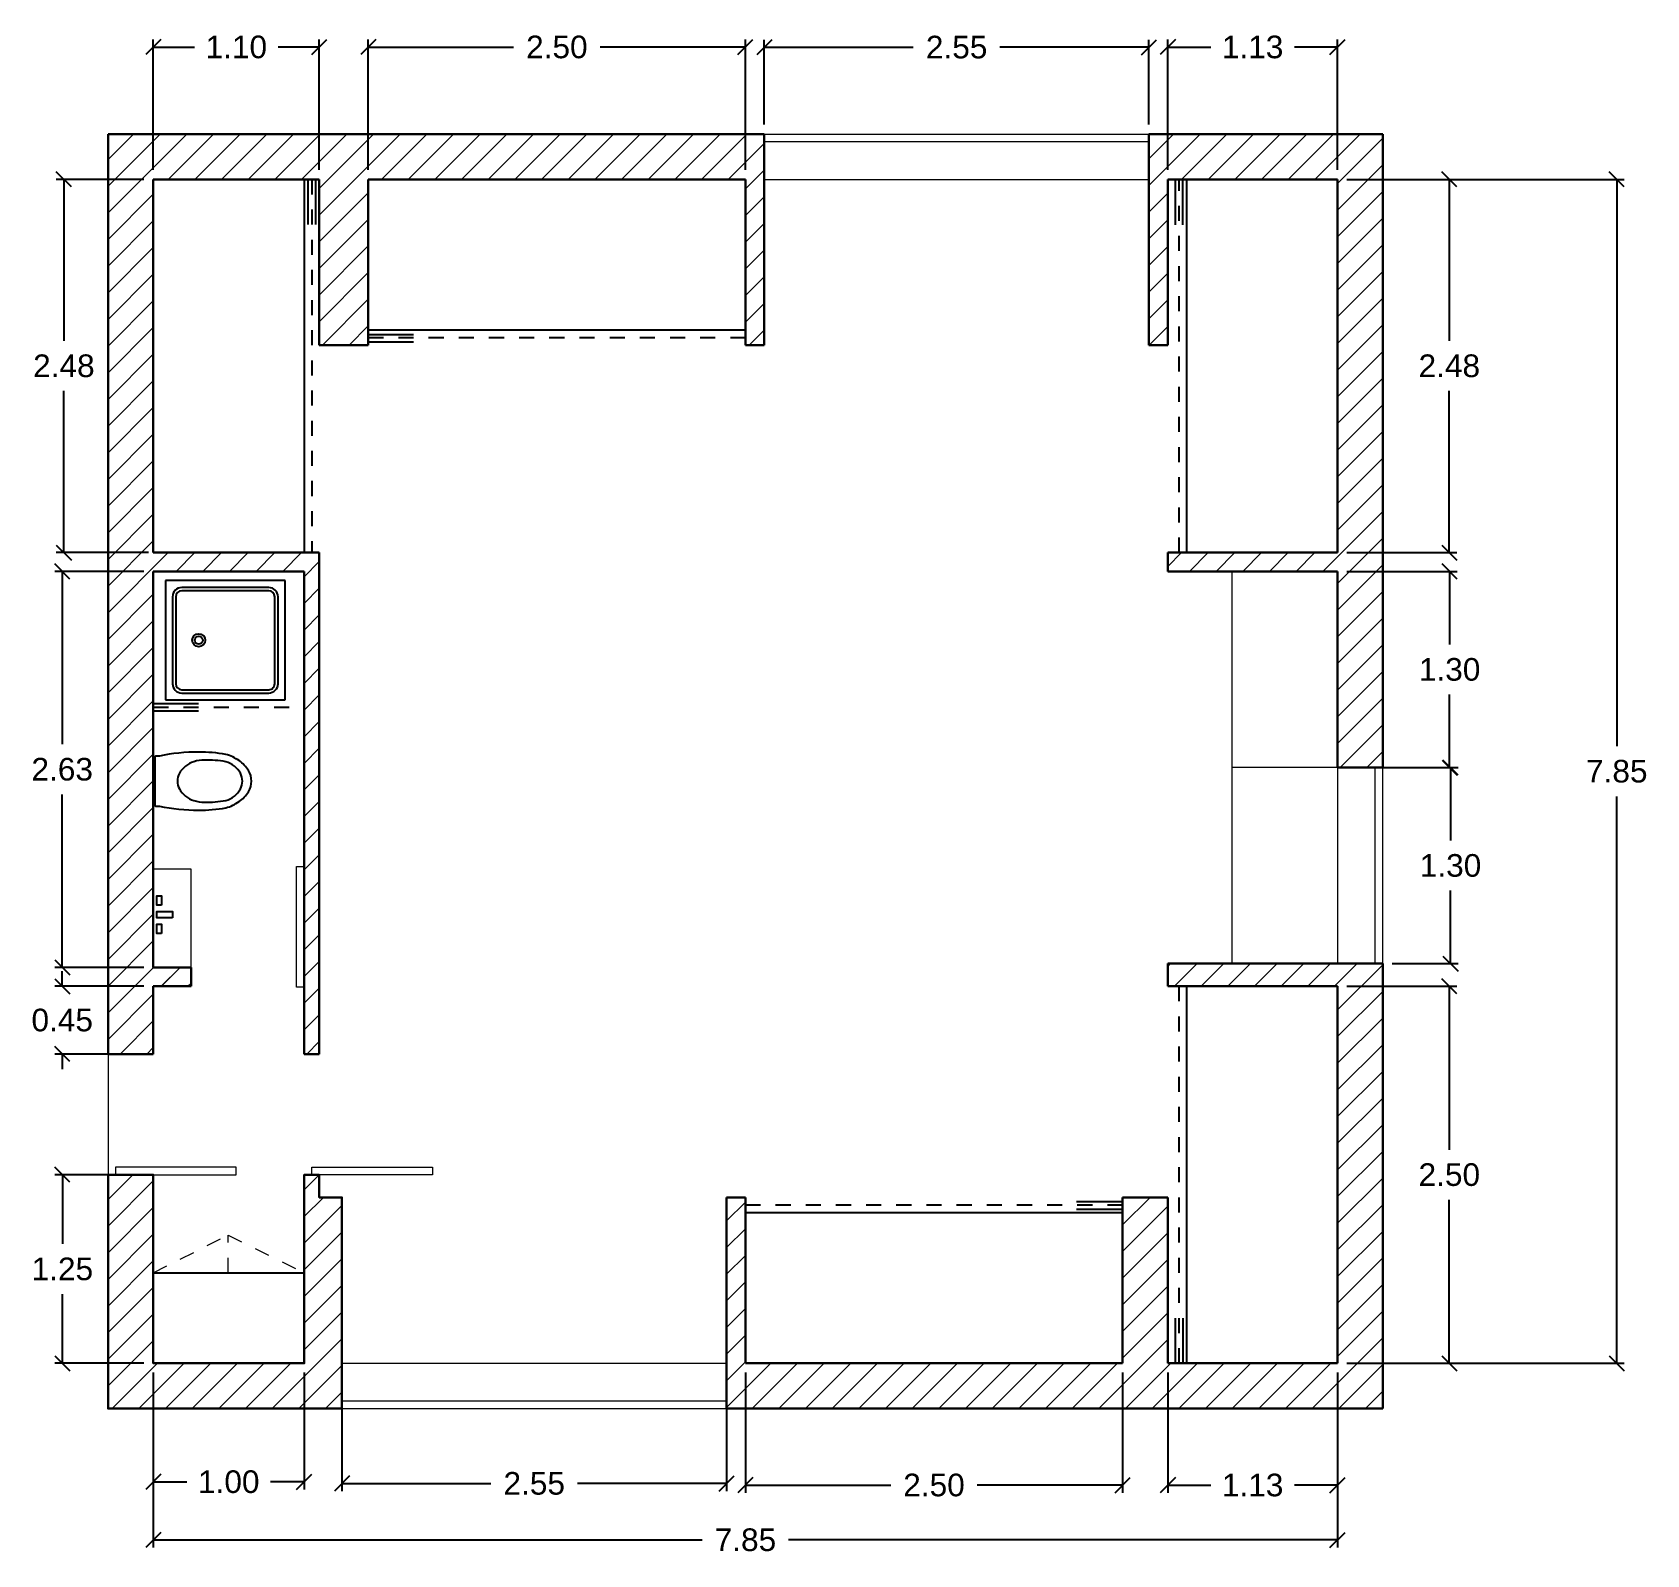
# Model space of a CAD drawing. Header units: inches. Extents: x 12 to 22.7, y 16.5 to 26.6.
import ezdxf

# ---------------------------------------------------------------- set-up
doc = ezdxf.new("R2010")
doc.units = ezdxf.units.IN
doc.header["$MEASUREMENT"] = 0
doc.linetypes.add('ACAD_ISO02W100', pattern=[15, 12, -3])
doc.linetypes.add('DASHED2', pattern=[0.375, 0.25, -0.125])
for name, color, linetype in [('Arredi', 7, 'Continuous'), ('OR-SN', 7, 'Continuous'), ('Particularity', 7, 'Continuous'), ('Structure', 7, 'Continuous'), ('Windows', 7, 'Continuous')]:
    doc.layers.add(name, color=color, linetype=linetype)
doc.layers.add('Quote interne', color=7, linetype='Continuous', plot=False)
doc.styles.get("Standard").update_dxf_attribs({"font": 'Arial.ttf'})
doc.linetypes.add('ZIGZAG', pattern='A,0.0001,-0.2,[131,ltypeshp.shx,S=0.2,R=0,X=-0.2,Y=0],-0.4,[131,ltypeshp.shx,S=0.2,R=180,X=0.2,Y=0],-0.2', length=0.8001)
doc.dimstyles.get("Standard").update_dxf_attribs({"dimtxt": 0.15, "dimasz": 0.1, "dimexe": 0.05, "dimexo": 0.0625, "dimgap": 0.09, "dimtad": 0, "dimtih": 1, "dimtoh": 1, "dimzin": 0, "dimdsep": 46, "dimtxsty": 'Standard', "dimblk": 'OBLIQUE', "dimblk1": 'OBLIQUE', "dimblk2": 'OBLIQUE', "dimcen": 0.09, "dimadec": 0, "dimazin": 0, "dimtfac": 1, "dimtofl": 0, "dimtmove": 0, "dimatfit": 3, "dimldrblk": 'OBLIQUE', "dimfxl": 1, "dimtolj": 1, "dimtzin": 0, "dimarcsym": 0})

# ---------------------------------------------------------------- blocks, each defined once
blk = doc.blocks.new('_Oblique')
at = {"color": 0, "linetype": 'ByBlock', "lineweight": -2}
blk.add_line((-0.5, -0.5), (0.5, 0.5), dxfattribs=at)
blk = doc.blocks.new('*D21')
at = {"layer": 'Defpoints', "color": 0, "lineweight": 20, "ltscale": 3, "transparency": 16777216}
for p in [(12.792, 17.769), (20.642, 17.769), (20.642, 16.598)]:
    blk.add_point(p, dxfattribs=at)
at = {"layer": 'Quote interne', "color": 0, "lineweight": -2, "ltscale": 3, "transparency": 16777216}
for p, q in [((12.792, 17.707), (12.792, 16.548)), ((20.642, 17.707), (20.642, 16.548)), ((12.792, 16.598), (16.431, 16.598)), ((20.642, 16.598), (17.002, 16.598))]:
    blk.add_line(p, q, dxfattribs=at)
at = {"layer": 'Quote interne', "color": 0, "lineweight": -2, "ltscale": 3, "transparency": 16777216, "xscale": 0.1, "yscale": 0.1, "zscale": 0.1, "rotation": 180}
blk.add_blockref('_Oblique', (12.792, 16.598), dxfattribs=at)
at = {"layer": 'Quote interne', "color": 0, "lineweight": -2, "ltscale": 3, "transparency": 16777216, "xscale": 0.1, "yscale": 0.1, "zscale": 0.1}
blk.add_blockref('_Oblique', (20.642, 16.598), dxfattribs=at)
at = {"layer": 'Quote interne', "color": 0, "lineweight": 20, "ltscale": 3, "transparency": 16777216, "insert": (16.717, 16.598), "char_height": 0.15, "attachment_point": 5}
blk.add_mtext('\\A1;7.85', dxfattribs=at)
blk = doc.blocks.new('*D22')
at = {"layer": 'Defpoints', "color": 0, "lineweight": 20, "ltscale": 3, "transparency": 16777216}
for p in [(12.792, 17.769), (13.792, 17.769), (13.792, 16.983)]:
    blk.add_point(p, dxfattribs=at)
at = {"layer": 'Quote interne', "color": 0, "lineweight": -2, "ltscale": 3, "transparency": 16777216}
for p, q in [((12.792, 17.707), (12.792, 16.933)), ((13.792, 17.707), (13.792, 16.933)), ((12.792, 16.983), (13.014, 16.983)), ((13.792, 16.983), (13.569, 16.983))]:
    blk.add_line(p, q, dxfattribs=at)
at = {"layer": 'Quote interne', "color": 0, "lineweight": -2, "ltscale": 3, "transparency": 16777216, "xscale": 0.1, "yscale": 0.1, "zscale": 0.1, "rotation": 180}
blk.add_blockref('_Oblique', (12.792, 16.983), dxfattribs=at)
at = {"layer": 'Quote interne', "color": 0, "lineweight": -2, "ltscale": 3, "transparency": 16777216, "xscale": 0.1, "yscale": 0.1, "zscale": 0.1}
blk.add_blockref('_Oblique', (13.792, 16.983), dxfattribs=at)
at = {"layer": 'Quote interne', "color": 0, "lineweight": 20, "ltscale": 3, "transparency": 16777216, "insert": (13.292, 16.983), "char_height": 0.15, "attachment_point": 5}
blk.add_mtext('\\A1;1.00', dxfattribs=at)
blk = doc.blocks.new('*D23')
at = {"layer": 'Defpoints', "color": 0, "lineweight": 20, "ltscale": 3, "transparency": 16777216}
for p in [(14.042, 17.769), (16.592, 17.769), (16.592, 16.972)]:
    blk.add_point(p, dxfattribs=at)
at = {"layer": 'Quote interne', "color": 0, "lineweight": -2, "ltscale": 3, "transparency": 16777216}
for p, q in [((14.042, 17.707), (14.042, 16.922)), ((16.592, 17.707), (16.592, 16.922)), ((14.042, 16.972), (15.029, 16.972)), ((16.592, 16.972), (15.604, 16.972))]:
    blk.add_line(p, q, dxfattribs=at)
at = {"layer": 'Quote interne', "color": 0, "lineweight": -2, "ltscale": 3, "transparency": 16777216, "xscale": 0.1, "yscale": 0.1, "zscale": 0.1, "rotation": 180}
blk.add_blockref('_Oblique', (14.042, 16.972), dxfattribs=at)
at = {"layer": 'Quote interne', "color": 0, "lineweight": -2, "ltscale": 3, "transparency": 16777216, "xscale": 0.1, "yscale": 0.1, "zscale": 0.1}
blk.add_blockref('_Oblique', (16.592, 16.972), dxfattribs=at)
at = {"layer": 'Quote interne', "color": 0, "lineweight": 20, "ltscale": 3, "transparency": 16777216, "insert": (15.317, 16.972), "char_height": 0.15, "attachment_point": 5}
blk.add_mtext('\\A1;2.55', dxfattribs=at)
blk = doc.blocks.new('*D26')
at = {"layer": 'Defpoints', "color": 0, "lineweight": 20, "ltscale": 3, "transparency": 16777216}
for p in [(16.717, 17.769), (19.217, 17.769), (19.217, 16.961)]:
    blk.add_point(p, dxfattribs=at)
at = {"layer": 'Quote interne', "color": 0, "lineweight": -2, "ltscale": 3, "transparency": 16777216}
for p, q in [((16.717, 17.707), (16.717, 16.911)), ((19.217, 17.707), (19.217, 16.911)), ((16.717, 16.961), (17.68, 16.961)), ((19.217, 16.961), (18.253, 16.961))]:
    blk.add_line(p, q, dxfattribs=at)
at = {"layer": 'Quote interne', "color": 0, "lineweight": -2, "ltscale": 3, "transparency": 16777216, "xscale": 0.1, "yscale": 0.1, "zscale": 0.1, "rotation": 180}
blk.add_blockref('_Oblique', (16.717, 16.961), dxfattribs=at)
at = {"layer": 'Quote interne', "color": 0, "lineweight": -2, "ltscale": 3, "transparency": 16777216, "xscale": 0.1, "yscale": 0.1, "zscale": 0.1}
blk.add_blockref('_Oblique', (19.217, 16.961), dxfattribs=at)
at = {"layer": 'Quote interne', "color": 0, "lineweight": 20, "ltscale": 3, "transparency": 16777216, "insert": (17.967, 16.961), "char_height": 0.15, "attachment_point": 5}
blk.add_mtext('\\A1;2.50', dxfattribs=at)
blk = doc.blocks.new('*D29')
at = {"layer": 'Defpoints', "color": 0, "lineweight": 20, "ltscale": 3, "transparency": 16777216}
for p in [(19.517, 17.769), (20.642, 17.769), (20.642, 16.961)]:
    blk.add_point(p, dxfattribs=at)
at = {"layer": 'Quote interne', "color": 0, "lineweight": -2, "ltscale": 3, "transparency": 16777216}
for p, q in [((19.517, 17.707), (19.517, 16.911)), ((20.642, 17.707), (20.642, 16.911)), ((19.517, 16.961), (19.801, 16.961)), ((20.642, 16.961), (20.357, 16.961))]:
    blk.add_line(p, q, dxfattribs=at)
at = {"layer": 'Quote interne', "color": 0, "lineweight": -2, "ltscale": 3, "transparency": 16777216, "xscale": 0.1, "yscale": 0.1, "zscale": 0.1, "rotation": 180}
blk.add_blockref('_Oblique', (19.517, 16.961), dxfattribs=at)
at = {"layer": 'Quote interne', "color": 0, "lineweight": -2, "ltscale": 3, "transparency": 16777216, "xscale": 0.1, "yscale": 0.1, "zscale": 0.1}
blk.add_blockref('_Oblique', (20.642, 16.961), dxfattribs=at)
at = {"layer": 'Quote interne', "color": 0, "lineweight": 20, "ltscale": 3, "transparency": 16777216, "insert": (20.079, 16.961), "char_height": 0.15, "attachment_point": 5}
blk.add_mtext('\\A1;1.13', dxfattribs=at)
blk = doc.blocks.new('*D30')
at = {"layer": 'Defpoints', "color": 0, "lineweight": 20, "ltscale": 3, "transparency": 16777216}
for p in [(20.642, 25.619), (22.493, 25.619), (20.642, 17.769)]:
    blk.add_point(p, dxfattribs=at)
at = {"layer": 'Quote interne', "color": 0, "lineweight": -2, "ltscale": 3, "transparency": 16777216}
for p, q in [((20.704, 25.619), (22.543, 25.619)), ((22.493, 25.619), (22.493, 21.86)), ((22.493, 17.769), (22.493, 21.528)), ((20.704, 17.769), (22.543, 17.769))]:
    blk.add_line(p, q, dxfattribs=at)
at = {"layer": 'Quote interne', "color": 0, "lineweight": -2, "ltscale": 3, "transparency": 16777216, "xscale": 0.1, "yscale": 0.1, "zscale": 0.1}
for p, rotation in [((22.493, 25.619), 90), ((22.493, 17.769), 270)]:
    blk.add_blockref('_Oblique', p, dxfattribs=dict(at, rotation=rotation))
at = {"layer": 'Quote interne', "color": 0, "lineweight": 20, "ltscale": 3, "transparency": 16777216, "insert": (22.493, 21.694), "char_height": 0.15, "attachment_point": 5}
blk.add_mtext('\\A1;7.85', dxfattribs=at)
blk = doc.blocks.new('*D31')
at = {"layer": 'Defpoints', "color": 0, "lineweight": 20, "ltscale": 3, "transparency": 16777216}
for p in [(20.642, 20.269), (21.383, 20.269), (20.642, 17.769)]:
    blk.add_point(p, dxfattribs=at)
at = {"layer": 'Quote interne', "color": 0, "lineweight": -2, "ltscale": 3, "transparency": 16777216}
for p, q in [((20.704, 20.269), (21.433, 20.269)), ((21.383, 20.269), (21.383, 19.185)), ((21.383, 17.769), (21.383, 18.853)), ((20.704, 17.769), (21.433, 17.769))]:
    blk.add_line(p, q, dxfattribs=at)
at = {"layer": 'Quote interne', "color": 0, "lineweight": -2, "ltscale": 3, "transparency": 16777216, "xscale": 0.1, "yscale": 0.1, "zscale": 0.1}
for p, rotation in [((21.383, 20.269), 90), ((21.383, 17.769), 270)]:
    blk.add_blockref('_Oblique', p, dxfattribs=dict(at, rotation=rotation))
at = {"layer": 'Quote interne', "color": 0, "lineweight": 20, "ltscale": 3, "transparency": 16777216, "insert": (21.383, 19.019), "char_height": 0.15, "attachment_point": 5}
blk.add_mtext('\\A1;2.50', dxfattribs=at)
blk = doc.blocks.new('*D32')
at = {"layer": 'Defpoints', "color": 0, "lineweight": 20, "ltscale": 3, "transparency": 16777216}
for p in [(20.942, 21.719), (21.391, 21.719), (20.942, 20.419)]:
    blk.add_point(p, dxfattribs=at)
at = {"layer": 'Quote interne', "color": 0, "lineweight": -2, "ltscale": 3, "transparency": 16777216}
for p, q in [((21.004, 21.719), (21.441, 21.719)), ((21.391, 21.719), (21.391, 21.235)), ((21.391, 20.419), (21.391, 20.903)), ((21.004, 20.419), (21.441, 20.419))]:
    blk.add_line(p, q, dxfattribs=at)
at = {"layer": 'Quote interne', "color": 0, "lineweight": -2, "ltscale": 3, "transparency": 16777216, "xscale": 0.1, "yscale": 0.1, "zscale": 0.1}
for p, rotation in [((21.391, 21.719), 90), ((21.391, 20.419), 270)]:
    blk.add_blockref('_Oblique', p, dxfattribs=dict(at, rotation=rotation))
at = {"layer": 'Quote interne', "color": 0, "lineweight": 20, "ltscale": 3, "transparency": 16777216, "insert": (21.391, 21.069), "char_height": 0.15, "attachment_point": 5}
blk.add_mtext('\\A1;1.30', dxfattribs=at)
blk = doc.blocks.new('*D33')
at = {"layer": 'Defpoints', "color": 0, "lineweight": 20, "ltscale": 3, "transparency": 16777216}
for p in [(20.642, 23.019), (21.385, 23.019), (20.642, 21.719)]:
    blk.add_point(p, dxfattribs=at)
at = {"layer": 'Quote interne', "color": 0, "lineweight": -2, "ltscale": 3, "transparency": 16777216}
for p, q in [((20.704, 23.019), (21.435, 23.019)), ((21.385, 23.019), (21.385, 22.535)), ((21.385, 21.719), (21.385, 22.203)), ((20.704, 21.719), (21.435, 21.719))]:
    blk.add_line(p, q, dxfattribs=at)
at = {"layer": 'Quote interne', "color": 0, "lineweight": -2, "ltscale": 3, "transparency": 16777216, "xscale": 0.1, "yscale": 0.1, "zscale": 0.1}
for p, rotation in [((21.385, 23.019), 90), ((21.385, 21.719), 270)]:
    blk.add_blockref('_Oblique', p, dxfattribs=dict(at, rotation=rotation))
at = {"layer": 'Quote interne', "color": 0, "lineweight": 20, "ltscale": 3, "transparency": 16777216, "insert": (21.385, 22.369), "char_height": 0.15, "attachment_point": 5}
blk.add_mtext('\\A1;1.30', dxfattribs=at)
blk = doc.blocks.new('*D34')
at = {"layer": 'Defpoints', "color": 0, "lineweight": 20, "ltscale": 3, "transparency": 16777216}
for p in [(20.642, 25.619), (21.383, 25.619), (20.642, 23.144)]:
    blk.add_point(p, dxfattribs=at)
at = {"layer": 'Quote interne', "color": 0, "lineweight": -2, "ltscale": 3, "transparency": 16777216}
for p, q in [((20.704, 25.619), (21.433, 25.619)), ((21.383, 25.619), (21.383, 24.548)), ((21.383, 23.144), (21.383, 24.216)), ((20.704, 23.144), (21.433, 23.144))]:
    blk.add_line(p, q, dxfattribs=at)
at = {"layer": 'Quote interne', "color": 0, "lineweight": -2, "ltscale": 3, "transparency": 16777216, "xscale": 0.1, "yscale": 0.1, "zscale": 0.1}
for p, rotation in [((21.383, 25.619), 90), ((21.383, 23.144), 270)]:
    blk.add_blockref('_Oblique', p, dxfattribs=dict(at, rotation=rotation))
at = {"layer": 'Quote interne', "color": 0, "lineweight": 20, "ltscale": 3, "transparency": 16777216, "insert": (21.383, 24.382), "char_height": 0.15, "attachment_point": 5}
blk.add_mtext('\\A1;2.48', dxfattribs=at)
blk = doc.blocks.new('*D37')
at = {"layer": 'Defpoints', "color": 0, "lineweight": 20, "ltscale": 3, "transparency": 16777216}
for p in [(14.217, 26.496), (14.217, 25.619), (16.717, 25.619)]:
    blk.add_point(p, dxfattribs=at)
at = {"layer": 'Quote interne', "color": 0, "lineweight": -2, "ltscale": 3, "transparency": 16777216}
for p, q in [((14.217, 25.682), (14.217, 26.546)), ((16.717, 25.682), (16.717, 26.546)), ((14.217, 26.496), (15.18, 26.496)), ((16.717, 26.496), (15.753, 26.496))]:
    blk.add_line(p, q, dxfattribs=at)
at = {"layer": 'Quote interne', "color": 0, "lineweight": -2, "ltscale": 3, "transparency": 16777216, "xscale": 0.1, "yscale": 0.1, "zscale": 0.1, "rotation": 180}
blk.add_blockref('_Oblique', (14.217, 26.496), dxfattribs=at)
at = {"layer": 'Quote interne', "color": 0, "lineweight": -2, "ltscale": 3, "transparency": 16777216, "xscale": 0.1, "yscale": 0.1, "zscale": 0.1}
blk.add_blockref('_Oblique', (16.717, 26.496), dxfattribs=at)
at = {"layer": 'Quote interne', "color": 0, "lineweight": 20, "ltscale": 3, "transparency": 16777216, "insert": (15.467, 26.496), "char_height": 0.15, "attachment_point": 5}
blk.add_mtext('\\A1;2.50', dxfattribs=at)
blk = doc.blocks.new('*D38')
at = {"layer": 'Defpoints', "color": 0, "lineweight": 20, "ltscale": 3, "transparency": 16777216}
for p in [(12.792, 26.496), (12.792, 25.619), (13.892, 25.619)]:
    blk.add_point(p, dxfattribs=at)
at = {"layer": 'Quote interne', "color": 0, "lineweight": -2, "ltscale": 3, "transparency": 16777216}
for p, q in [((12.792, 25.682), (12.792, 26.546)), ((13.892, 25.682), (13.892, 26.546)), ((12.792, 26.496), (13.064, 26.496)), ((13.892, 26.496), (13.619, 26.496))]:
    blk.add_line(p, q, dxfattribs=at)
at = {"layer": 'Quote interne', "color": 0, "lineweight": -2, "ltscale": 3, "transparency": 16777216, "xscale": 0.1, "yscale": 0.1, "zscale": 0.1, "rotation": 180}
blk.add_blockref('_Oblique', (12.792, 26.496), dxfattribs=at)
at = {"layer": 'Quote interne', "color": 0, "lineweight": -2, "ltscale": 3, "transparency": 16777216, "xscale": 0.1, "yscale": 0.1, "zscale": 0.1}
blk.add_blockref('_Oblique', (13.892, 26.496), dxfattribs=at)
at = {"layer": 'Quote interne', "color": 0, "lineweight": 20, "ltscale": 3, "transparency": 16777216, "insert": (13.342, 26.496), "char_height": 0.15, "attachment_point": 5}
blk.add_mtext('\\A1;1.10', dxfattribs=at)
blk = doc.blocks.new('*D41')
at = {"layer": 'Defpoints', "color": 0, "lineweight": 20, "ltscale": 3, "transparency": 16777216}
for p in [(20.642, 26.496), (19.517, 25.619), (20.642, 25.619)]:
    blk.add_point(p, dxfattribs=at)
at = {"layer": 'Quote interne', "color": 0, "lineweight": -2, "ltscale": 3, "transparency": 16777216}
for p, q in [((19.517, 25.682), (19.517, 26.546)), ((20.642, 25.682), (20.642, 26.546)), ((19.517, 26.496), (19.801, 26.496)), ((20.642, 26.496), (20.357, 26.496))]:
    blk.add_line(p, q, dxfattribs=at)
at = {"layer": 'Quote interne', "color": 0, "lineweight": -2, "ltscale": 3, "transparency": 16777216, "xscale": 0.1, "yscale": 0.1, "zscale": 0.1, "rotation": 180}
blk.add_blockref('_Oblique', (19.517, 26.496), dxfattribs=at)
at = {"layer": 'Quote interne', "color": 0, "lineweight": -2, "ltscale": 3, "transparency": 16777216, "xscale": 0.1, "yscale": 0.1, "zscale": 0.1}
blk.add_blockref('_Oblique', (20.642, 26.496), dxfattribs=at)
at = {"layer": 'Quote interne', "color": 0, "lineweight": 20, "ltscale": 3, "transparency": 16777216, "insert": (20.079, 26.496), "char_height": 0.15, "attachment_point": 5}
blk.add_mtext('\\A1;1.13', dxfattribs=at)
blk = doc.blocks.new('*D42')
at = {"layer": 'Defpoints', "color": 0, "lineweight": 20, "ltscale": 3, "transparency": 16777216}
for p in [(16.842, 26.495), (16.842, 25.919), (19.392, 25.919)]:
    blk.add_point(p, dxfattribs=at)
at = {"layer": 'Quote interne', "color": 0, "lineweight": -2, "ltscale": 3, "transparency": 16777216}
for p, q in [((16.842, 25.982), (16.842, 26.545)), ((19.392, 25.982), (19.392, 26.545)), ((16.842, 26.495), (17.829, 26.495)), ((19.392, 26.495), (18.404, 26.495))]:
    blk.add_line(p, q, dxfattribs=at)
at = {"layer": 'Quote interne', "color": 0, "lineweight": -2, "ltscale": 3, "transparency": 16777216, "xscale": 0.1, "yscale": 0.1, "zscale": 0.1, "rotation": 180}
blk.add_blockref('_Oblique', (16.842, 26.495), dxfattribs=at)
at = {"layer": 'Quote interne', "color": 0, "lineweight": -2, "ltscale": 3, "transparency": 16777216, "xscale": 0.1, "yscale": 0.1, "zscale": 0.1}
blk.add_blockref('_Oblique', (19.392, 26.495), dxfattribs=at)
at = {"layer": 'Quote interne', "color": 0, "lineweight": 20, "ltscale": 3, "transparency": 16777216, "insert": (18.117, 26.495), "char_height": 0.15, "attachment_point": 5}
blk.add_mtext('\\A1;2.55', dxfattribs=at)
blk = doc.blocks.new('*D45')
at = {"layer": 'Defpoints', "color": 0, "lineweight": 20, "ltscale": 3, "transparency": 16777216}
for p in [(12.188, 20.269), (12.792, 20.269), (12.792, 19.819)]:
    blk.add_point(p, dxfattribs=at)
at = {"layer": 'Quote interne', "color": 0, "lineweight": -2, "ltscale": 3, "transparency": 16777216}
for p, q in [((12.188, 20.269), (12.188, 20.369)), ((12.729, 20.269), (12.138, 20.269)), ((12.729, 19.819), (12.138, 19.819)), ((12.188, 19.819), (12.188, 19.719))]:
    blk.add_line(p, q, dxfattribs=at)
at = {"layer": 'Quote interne', "color": 0, "lineweight": -2, "ltscale": 3, "transparency": 16777216, "xscale": 0.1, "yscale": 0.1, "zscale": 0.1}
for p, rotation in [((12.188, 20.269), 270), ((12.188, 19.819), 90)]:
    blk.add_blockref('_Oblique', p, dxfattribs=dict(at, rotation=rotation))
at = {"layer": 'Quote interne', "color": 0, "lineweight": 20, "ltscale": 3, "transparency": 16777216, "insert": (12.188, 20.044), "char_height": 0.15, "attachment_point": 5}
blk.add_mtext('\\A1;0.45', dxfattribs=at)
blk = doc.blocks.new('*D46')
at = {"layer": 'Defpoints', "color": 0, "lineweight": 20, "ltscale": 3, "transparency": 16777216}
for p in [(12.188, 23.019), (12.792, 23.019), (12.792, 20.394)]:
    blk.add_point(p, dxfattribs=at)
at = {"layer": 'Quote interne', "color": 0, "lineweight": -2, "ltscale": 3, "transparency": 16777216}
for p, q in [((12.729, 23.019), (12.138, 23.019)), ((12.188, 23.019), (12.188, 21.873)), ((12.188, 20.394), (12.188, 21.541)), ((12.729, 20.394), (12.138, 20.394))]:
    blk.add_line(p, q, dxfattribs=at)
at = {"layer": 'Quote interne', "color": 0, "lineweight": -2, "ltscale": 3, "transparency": 16777216, "xscale": 0.1, "yscale": 0.1, "zscale": 0.1}
for p, rotation in [((12.188, 23.019), 90), ((12.188, 20.394), 270)]:
    blk.add_blockref('_Oblique', p, dxfattribs=dict(at, rotation=rotation))
at = {"layer": 'Quote interne', "color": 0, "lineweight": 20, "ltscale": 3, "transparency": 16777216, "insert": (12.188, 21.707), "char_height": 0.15, "attachment_point": 5}
blk.add_mtext('\\A1;2.63', dxfattribs=at)
blk = doc.blocks.new('*D47')
at = {"layer": 'Defpoints', "color": 0, "lineweight": 20, "ltscale": 3, "transparency": 16777216}
for p in [(12.199, 25.619), (12.792, 25.619), (12.822, 23.144)]:
    blk.add_point(p, dxfattribs=at)
at = {"layer": 'Quote interne', "color": 0, "lineweight": -2, "ltscale": 3, "transparency": 16777216}
for p, q in [((12.729, 25.619), (12.149, 25.619)), ((12.199, 25.619), (12.199, 24.548)), ((12.199, 23.144), (12.199, 24.216)), ((12.76, 23.144), (12.149, 23.144))]:
    blk.add_line(p, q, dxfattribs=at)
at = {"layer": 'Quote interne', "color": 0, "lineweight": -2, "ltscale": 3, "transparency": 16777216, "xscale": 0.1, "yscale": 0.1, "zscale": 0.1}
for p, rotation in [((12.199, 25.619), 90), ((12.199, 23.144), 270)]:
    blk.add_blockref('_Oblique', p, dxfattribs=dict(at, rotation=rotation))
at = {"layer": 'Quote interne', "color": 0, "lineweight": 20, "ltscale": 3, "transparency": 16777216, "insert": (12.199, 24.382), "char_height": 0.15, "attachment_point": 5}
blk.add_mtext('\\A1;2.48', dxfattribs=at)
blk = doc.blocks.new('*D48')
at = {"layer": 'Defpoints', "color": 0, "lineweight": 20, "ltscale": 3, "transparency": 16777216}
for p in [(12.189, 19.019), (12.792, 19.019), (12.792, 17.769)]:
    blk.add_point(p, dxfattribs=at)
at = {"layer": 'Quote interne', "color": 0, "lineweight": -2, "ltscale": 3, "transparency": 16777216}
for p, q in [((12.729, 19.019), (12.139, 19.019)), ((12.189, 19.019), (12.189, 18.56)), ((12.189, 17.769), (12.189, 18.228)), ((12.729, 17.769), (12.139, 17.769))]:
    blk.add_line(p, q, dxfattribs=at)
at = {"layer": 'Quote interne', "color": 0, "lineweight": -2, "ltscale": 3, "transparency": 16777216, "xscale": 0.1, "yscale": 0.1, "zscale": 0.1}
for p, rotation in [((12.189, 19.019), 90), ((12.189, 17.769), 270)]:
    blk.add_blockref('_Oblique', p, dxfattribs=dict(at, rotation=rotation))
at = {"layer": 'Quote interne', "color": 0, "lineweight": 20, "ltscale": 3, "transparency": 16777216, "insert": (12.189, 18.394), "char_height": 0.15, "attachment_point": 5}
blk.add_mtext('\\A1;1.25', dxfattribs=at)
blk = doc.blocks.new('SN71')
at = {"layer": 'OR-SN'}
blk.add_lwpolyline([(-0.166, -0.023, -0.088162), (-0.166, -0.03, 0.051196), (-0.193, -0.29, 0.042882), (-0.177, -0.471, 0.081394), (-0.136, -0.558, 0.10697), (-0.07, -0.621, 0.136399), (0, -0.64, 0.136399), (0.07, -0.621, 0.10697), (0.136, -0.558, 0.081394), (0.177, -0.471, 0.042882), (0.193, -0.29, 0.051182), (0.166, -0.03), (0.166, -0.01, 0.414214), (0.156, 0), (-0.156, 0, 0.414214), (-0.166, -0.01), (-0.166, -0.03)], format="xyb", dxfattribs=at)
blk.add_lwpolyline([(-0.14, -0.33, 0.039602), (-0.129, -0.471, 0.087567), (-0.099, -0.527, 0.105488), (-0.052, -0.567, 0.122953), (0, -0.58, 0.122953), (0.052, -0.567, 0.105488), (0.099, -0.527, 0.087567), (0.129, -0.471, 0.039602), (0.14, -0.33, 0.078075), (0.129, -0.259, 0.087567), (0.099, -0.203, 0.105488), (0.052, -0.163, 0.122953), (0, -0.15, 0.122953), (-0.052, -0.163, 0.105488), (-0.099, -0.203, 0.087567), (-0.129, -0.259, 0.078075)], format="xyb", close=True, dxfattribs=at)

msp = doc.modelspace()

# ---------------------------------------------------------------- hatches: boundary and pattern name
at = {"layer": 'Particularity', "lineweight": 20, "ltscale": 3}
h = msp.add_hatch(dxfattribs=at)
h.set_pattern_fill('ANSI31')
h.paths.add_polyline_path([(16.842, 25.919), (12.492, 25.919), (12.492, 19.819), (12.792, 19.819), (12.792, 20.269), (13.042, 20.269), (13.042, 20.394), (12.792, 20.394), (12.792, 23.019), (13.792, 23.019), (13.792, 19.819), (13.892, 19.819), (13.892, 23.144), (12.792, 23.144), (12.792, 25.619), (13.892, 25.619), (13.892, 24.519), (14.217, 24.519), (14.217, 25.619), (16.717, 25.619), (16.717, 24.519), (16.842, 24.519), (16.842, 25.619)])
h.paths.add_polyline_path([(14.042, 18.869), (13.892, 18.869), (13.892, 19.019), (13.792, 19.019), (13.792, 17.769), (12.792, 17.769), (12.792, 19.019), (12.492, 19.019), (12.492, 17.469), (14.042, 17.469)])
h = msp.add_hatch(dxfattribs=at)
h.set_pattern_fill('ANSI31')
h.paths.add_polyline_path([(12.792, 20.269), (12.792, 19.819), (12.492, 19.819), (12.492, 25.919), (16.842, 25.919), (16.842, 25.619), (16.842, 24.519), (16.717, 24.519), (16.717, 25.619), (14.217, 25.619), (14.217, 24.519), (13.892, 24.519), (13.892, 25.619), (12.792, 25.619), (12.792, 23.144), (13.892, 23.144), (13.892, 19.819), (13.792, 19.819), (13.792, 23.019), (12.792, 23.019), (12.792, 20.394), (13.042, 20.394), (13.042, 20.269)])
h.paths.add_polyline_path([(19.392, 25.619), (19.392, 25.919), (20.942, 25.919), (20.942, 21.719), (20.642, 21.719), (20.642, 23.019), (19.517, 23.019), (19.517, 23.144), (20.642, 23.144), (20.642, 25.619), (19.517, 25.619), (19.517, 24.519), (19.392, 24.519)])
h.paths.add_polyline_path([(16.592, 17.469), (20.942, 17.469), (20.942, 20.419), (20.642, 20.419), (19.517, 20.419), (19.517, 20.269), (20.642, 20.269), (20.642, 17.769), (19.517, 17.769), (19.517, 18.869), (19.217, 18.869), (19.217, 17.769), (16.717, 17.769), (16.717, 18.869), (16.592, 18.869)])
h.paths.add_polyline_path([(12.492, 17.469), (14.042, 17.469), (14.042, 18.869), (13.892, 18.869), (13.892, 19.019), (13.792, 19.019), (13.792, 17.769), (12.792, 17.769), (12.792, 19.019), (12.492, 19.019)])
h.paths.add_polyline_path([(13.042, 20.269), (13.042, 20.275), (12.792, 20.269)])
h = msp.add_hatch(dxfattribs=at)
h.set_pattern_fill('ANSI32')
h.paths.add_polyline_path([(19.392, 25.619), (19.392, 25.919), (20.942, 25.919), (20.942, 21.719), (20.642, 21.719), (20.642, 23.019), (19.517, 23.019), (19.517, 23.144), (20.642, 23.144), (20.642, 25.619), (19.517, 25.619), (19.517, 24.519), (19.392, 24.519)])
h = msp.add_hatch(dxfattribs=at)
h.set_pattern_fill('ANSI32')
h.paths.add_polyline_path([(16.592, 17.469), (20.942, 17.469), (20.942, 20.419), (20.642, 20.419), (19.517, 20.419), (19.517, 20.269), (20.642, 20.269), (20.642, 17.769), (19.517, 17.769), (19.517, 18.869), (19.217, 18.869), (19.217, 17.769), (16.717, 17.769), (16.717, 18.869), (16.592, 18.869)])
h = msp.add_hatch(dxfattribs=at)
h.set_pattern_fill('ANSI32')
h.paths.add_polyline_path([(16.592, 17.469), (20.942, 17.469), (20.942, 20.419), (20.642, 20.419), (19.517, 20.419), (19.517, 20.269), (20.642, 20.269), (20.642, 17.769), (19.517, 17.769), (19.517, 18.869), (19.217, 18.869), (19.217, 17.769), (16.717, 17.769), (16.717, 18.869), (16.592, 18.869)])
h = msp.add_hatch(dxfattribs=at)
h.set_pattern_fill('ANSI32')
edge = h.paths.add_edge_path(flags=17)
edge.add_line((19.517, 20.269), (19.517, 20.419))
h = msp.add_hatch(dxfattribs=at)
h.set_pattern_fill('ANSI32')
edge = h.paths.add_edge_path(flags=17)
edge.add_line((19.517, 20.269), (19.517, 20.419))
h = msp.add_hatch(dxfattribs=at)
h.set_pattern_fill('ANSI31')
h.paths.add_polyline_path([(12.792, 19.019), (12.542, 19.019), (12.492, 19.019), (12.492, 17.469), (14.042, 17.469), (14.042, 18.869), (13.892, 18.869), (13.892, 19.019), (13.842, 19.019), (13.792, 19.019), (13.792, 17.769), (12.792, 17.769)])
h = msp.add_hatch(dxfattribs=at)
h.set_pattern_fill('ANSI31')
h.paths.add_polyline_path([(12.492, 17.469), (14.042, 17.469), (14.042, 18.869), (13.892, 18.869), (13.892, 19.019), (13.792, 19.019), (13.792, 17.769), (12.792, 17.769), (12.792, 19.019), (12.492, 19.019)])
edge = h.paths.add_edge_path(flags=17)
edge.add_line((13.792, 19.019), (13.792, 17.769))
h = msp.add_hatch(dxfattribs=at)
h.set_pattern_fill('ANSI32')
h.paths.add_polyline_path([(12.492, 17.469), (14.042, 17.469), (14.042, 18.869), (13.892, 18.869), (13.892, 19.019), (13.792, 19.019), (13.792, 17.769), (12.792, 17.769), (12.792, 19.019), (12.492, 19.019)])
h = msp.add_hatch(dxfattribs=at)
h.set_pattern_fill('ANSI32')
edge = h.paths.add_edge_path(flags=17)
edge.add_line((13.792, 19.019), (13.792, 17.769))

# ---------------------------------------------------------------- linework, layer by layer
for points in [[(12.847, 20.807), (12.816, 20.807), (12.816, 20.869), (12.847, 20.869)], [(12.92, 20.723), (12.816, 20.723), (12.816, 20.765), (12.92, 20.765)], [(12.847, 20.619), (12.816, 20.619), (12.816, 20.681), (12.847, 20.681)]]:
    msp.add_lwpolyline(points, close=True)
at = {"layer": 'Arredi'}
for p, q in [((13.666, 22.96), (12.873, 22.96)), ((12.873, 22.96), (12.873, 22.167)), ((13.557, 22.913), (12.981, 22.913)), ((13.666, 22.167), (13.666, 22.96)), ((12.919, 22.851), (12.919, 22.275)), ((12.941, 22.851), (12.941, 22.275)), ((13.557, 22.891), (12.981, 22.891)), ((13.597, 22.275), (13.597, 22.851)), ((13.619, 22.275), (13.619, 22.851)), ((12.873, 22.167), (13.666, 22.167)), ((12.981, 22.235), (13.557, 22.235)), ((12.981, 22.213), (13.557, 22.213))]:
    msp.add_line(p, q, dxfattribs=at)
for radius in [0.0432, 0.0264]:
    msp.add_circle((13.093, 22.563), radius, dxfattribs=at)
for centre, radius, start, end in [((12.981, 22.851), 0.0617, 90, 180), ((13.557, 22.851), 0.0617, 0, 90), ((12.981, 22.851), 0.0397, 90, 180), ((13.557, 22.851), 0.0397, 0, 90), ((12.981, 22.275), 0.0617, 180, 269.9997), ((12.981, 22.275), 0.0397, 180, 269.9997), ((13.557, 22.275), 0.0397, 269.9997, 0), ((13.557, 22.275), 0.0617, 269.9997, 0)]:
    msp.add_arc(centre, radius, start, end, dxfattribs=at)
at = {"layer": 'Particularity', "color": 7, "lineweight": 25}
for p, q in [((13.792, 25.619), (13.792, 23.144)), ((19.642, 23.144), (19.642, 25.619)), ((16.717, 24.619), (14.217, 24.619)), ((19.642, 17.769), (19.642, 20.269)), ((16.717, 18.769), (19.217, 18.769)), ((12.792, 18.369), (13.792, 18.369))]:
    msp.add_line(p, q, dxfattribs=at)
at = {"layer": 'Particularity', "color": 7, "linetype": 'ZIGZAG', "lineweight": 25, "ltscale": 0.1}
for p, q in [((13.817, 25.619), (13.817, 25.319)), ((13.867, 25.619), (13.867, 25.319)), ((19.565, 25.617), (19.565, 25.317)), ((19.615, 25.617), (19.615, 25.317)), ((14.517, 24.589), (14.217, 24.589)), ((14.517, 24.539), (14.217, 24.539)), ((13.092, 22.142), (12.792, 22.142)), ((13.092, 22.092), (12.792, 22.092)), ((19.211, 18.839), (18.911, 18.839)), ((19.211, 18.789), (18.911, 18.789)), ((19.566, 18.069), (19.566, 17.769)), ((19.616, 18.069), (19.616, 17.769))]:
    msp.add_line(p, q, dxfattribs=at)
at = {"layer": 'Particularity', "color": 7, "linetype": 'DASHED2', "lineweight": 25, "ltscale": 0.2}
for p, q in [((13.842, 25.619), (13.842, 23.144)), ((19.592, 23.144), (19.592, 25.619)), ((16.717, 24.569), (14.217, 24.569)), ((12.792, 22.119), (13.792, 22.119)), ((19.592, 17.769), (19.592, 20.269)), ((16.717, 18.819), (19.217, 18.819))]:
    msp.add_line(p, q, dxfattribs=at)
at = {"layer": 'Particularity', "color": 7, "lineweight": 20, "ltscale": 3}
for p, q in [((19.942, 23.019), (19.942, 20.419)), ((20.642, 21.719), (19.942, 21.719))]:
    msp.add_line(p, q, dxfattribs=at)
at = {"layer": 'Particularity', "lineweight": 20, "ltscale": 3}
for p, q in [((13.042, 21.045), (12.792, 21.045)), ((13.042, 20.395), (13.042, 21.045))]:
    msp.add_line(p, q, dxfattribs=at)
at = {"layer": 'Particularity', "color": 7, "linetype": 'DASHED2', "lineweight": 20, "ltscale": 0.2}
for p, q in [((12.792, 18.369), (13.287, 18.619)), ((13.287, 18.369), (13.287, 18.619)), ((13.287, 18.619), (13.792, 18.369))]:
    msp.add_line(p, q, dxfattribs=at)
at = {"layer": 'Structure', "color": 7, "lineweight": 30}
for p, q in [((12.492, 25.919), (12.492, 19.819)), ((16.842, 25.919), (12.492, 25.919)), ((13.792, 25.919), (13.792, 25.919)), ((13.892, 25.919), (13.892, 25.919)), ((16.842, 25.619), (16.842, 25.919)), ((20.942, 25.919), (19.392, 25.919)), ((19.392, 25.619), (19.392, 25.919)), ((19.517, 25.919), (19.517, 25.919)), ((20.942, 21.719), (20.942, 25.919)), ((12.792, 25.619), (12.792, 23.144)), ((13.892, 25.619), (12.792, 25.619)), ((13.892, 24.519), (13.892, 25.619)), ((14.217, 24.519), (14.217, 25.619)), ((16.717, 25.619), (14.217, 25.619)), ((16.717, 24.519), (16.717, 25.619)), ((16.842, 24.519), (16.842, 25.619)), ((19.392, 24.519), (19.392, 25.619)), ((20.642, 25.619), (19.517, 25.619)), ((19.517, 24.519), (19.517, 25.619)), ((20.642, 23.144), (20.642, 25.619)), ((14.217, 24.519), (13.892, 24.519)), ((16.717, 24.519), (16.842, 24.519)), ((19.517, 24.519), (19.392, 24.519)), ((20.942, 24.519), (20.942, 24.519)), ((12.792, 23.144), (12.792, 23.144)), ((12.792, 23.144), (13.892, 23.144)), ((13.892, 19.819), (13.892, 23.144)), ((19.517, 23.144), (20.642, 23.144)), ((19.517, 23.019), (19.517, 23.144)), ((12.792, 23.019), (13.792, 23.019)), ((12.792, 23.019), (12.792, 20.394)), ((13.792, 19.819), (13.792, 23.019)), ((19.517, 23.019), (20.642, 23.019)), ((19.517, 23.019), (19.517, 23.019)), ((20.642, 21.719), (20.642, 23.019)), ((12.492, 21.719), (12.492, 21.719)), ((20.642, 21.719), (20.942, 21.719)), ((12.492, 20.419), (12.492, 20.419)), ((13.042, 20.394), (12.792, 20.394)), ((13.042, 20.269), (13.042, 20.394)), ((19.517, 20.269), (19.517, 20.419)), ((19.517, 20.419), (20.642, 20.419)), ((19.517, 20.269), (19.517, 20.419)), ((20.642, 20.419), (20.942, 20.419)), ((20.942, 17.469), (20.942, 20.419)), ((12.492, 20.269), (12.492, 20.269)), ((12.792, 20.269), (13.042, 20.269)), ((12.792, 20.269), (12.792, 19.819)), ((19.517, 20.269), (20.642, 20.269)), ((20.642, 17.769), (20.642, 20.269)), ((12.792, 19.819), (12.492, 19.819)), ((13.792, 19.819), (13.892, 19.819)), ((12.792, 19.019), (12.792, 19.019)), ((13.792, 19.019), (13.792, 17.769)), ((20.942, 19.019), (20.942, 19.019)), ((12.492, 18.869), (12.492, 18.869)), ((16.592, 18.869), (16.717, 18.869)), ((16.592, 18.869), (16.592, 17.469)), ((16.717, 18.869), (16.717, 17.769)), ((19.217, 18.869), (19.217, 17.769)), ((19.217, 18.869), (19.517, 18.869)), ((19.517, 18.869), (19.517, 17.769)), ((20.942, 18.869), (20.942, 18.869)), ((20.942, 18.869), (20.942, 18.869)), ((16.592, 17.769), (16.592, 17.769)), ((16.717, 17.769), (19.217, 17.769)), ((19.517, 17.769), (20.642, 17.769)), ((13.892, 17.469), (13.892, 17.469)), ((16.592, 17.519), (16.592, 17.519)), ((16.592, 17.469), (20.942, 17.469))]:
    msp.add_line(p, q, dxfattribs=at)
at = {"layer": 'Structure', "color": 7, "linetype": 'ACAD_ISO02W100', "lineweight": 20, "ltscale": 3}
msp.add_line((12.792, 20.269), (12.792, 19.819), dxfattribs=at)
at = {"layer": 'Structure', "color": 7, "lineweight": 30}
msp.add_lwpolyline([(13.892, 19.019), (13.892, 18.869), (14.042, 18.869), (14.042, 17.469), (12.492, 17.469), (12.492, 19.019), (12.792, 19.019), (12.792, 17.769), (13.792, 17.769), (13.792, 19.019)], close=True, dxfattribs=at)
at = {"layer": 'Windows', "color": 7, "linetype": 'ACAD_ISO02W100', "lineweight": 20, "ltscale": 3}
for p, q in [((16.842, 25.919), (19.392, 25.919)), ((16.842, 25.869), (19.392, 25.869)), ((16.842, 25.619), (19.392, 25.619)), ((20.892, 20.419), (20.892, 21.719)), ((20.942, 20.419), (20.942, 21.719)), ((13.742, 21.063), (13.792, 21.063)), ((13.742, 20.263), (13.742, 21.063)), ((13.792, 21.063), (13.792, 20.263)), ((13.792, 20.263), (13.742, 20.263)), ((12.492, 19.819), (12.492, 19.019)), ((12.542, 19.069), (12.542, 19.019)), ((13.342, 19.069), (12.542, 19.069)), ((13.342, 19.019), (13.342, 19.069)), ((13.842, 19.019), (13.842, 19.069)), ((13.842, 19.069), (14.642, 19.069)), ((14.642, 19.069), (14.642, 19.019)), ((12.542, 19.019), (13.342, 19.019)), ((14.642, 19.019), (13.842, 19.019)), ((14.042, 17.769), (16.592, 17.769)), ((16.717, 17.769), (16.857, 17.769)), ((14.042, 17.519), (16.592, 17.519)), ((14.042, 17.469), (16.592, 17.469))]:
    msp.add_line(p, q, dxfattribs=at)
at = {"layer": 'Windows', "color": 7, "lineweight": 20, "ltscale": 3}
msp.add_line((20.642, 21.719), (20.642, 20.419), dxfattribs=at)

# ---------------------------------------------------------------- block references
at = {"layer": 'Arredi', "rotation": 90}
msp.add_blockref('SN71', (12.802, 21.629), dxfattribs=at)

# ---------------------------------------------------------------- dimensions: what is measured, and where the dimension line sits
at = {"layer": 'Quote interne', "color": 7, "lineweight": 20, "ltscale": 3}
for base, p1, p2, picture, middle in [((12.792, 26.496), (13.892, 25.619), (12.792, 25.619), '*D38', (13.342, 26.496)), ((14.217, 26.496), (16.717, 25.619), (14.217, 25.619), '*D37', (15.467, 26.496)), ((16.842, 26.495), (19.392, 25.919), (16.842, 25.919), '*D42', (18.117, 26.495)), ((20.641532132, 26.495764867), (19.516532132, 25.619084034), (20.641532132, 25.619084034), '*D41', (20.079032132, 26.495764867)), ((20.642, 16.598), (12.792, 17.769), (20.642, 17.769), '*D21', (16.717, 16.598)), ((13.792, 16.983), (12.792, 17.769), (13.792, 17.769), '*D22', (13.292, 16.983)), ((16.592, 16.972), (14.042, 17.769), (16.592, 17.769), '*D23', (15.317, 16.972)), ((19.217, 16.961), (16.717, 17.769), (19.217, 17.769), '*D26', (17.967, 16.961)), ((20.641532132, 16.960750813), (19.516532132, 17.769084034), (20.641532132, 17.769084034), '*D29', (20.079032132, 16.960750813))]:
    dim = msp.add_linear_dim(base=base, p1=p1, p2=p2, dimstyle='Standard', dxfattribs=at)
    dim.commit()
    dim.dimension.update_dxf_attribs({"geometry": picture, "text_midpoint": middle})
for base, p1, p2, picture, middle in [((12.198645421, 25.619084034), (12.822472869, 23.144084034), (12.791532132, 25.619084034), '*D47', (12.198645421, 24.381584034)), ((22.493, 25.619), (20.642, 17.769), (20.642, 25.619), '*D30', (22.493, 21.694)), ((21.382828003, 25.619084034), (20.641532132, 23.144084034), (20.641532132, 25.619084034), '*D34', (21.382828003, 24.381584034)), ((12.188418731, 23.019084034), (12.791532132, 20.394084034), (12.791532132, 23.019084034), '*D46', (12.188418731, 21.706584034)), ((21.385, 23.019), (20.642, 21.719), (20.642, 23.019), '*D33', (21.385, 22.369)), ((21.391, 21.719), (20.942, 20.419), (20.942, 21.719), '*D32', (21.391, 21.069)), ((12.188, 20.269), (12.792, 19.819), (12.792, 20.269), '*D45', (12.188, 20.044)), ((21.383, 20.269), (20.642, 17.769), (20.642, 20.269), '*D31', (21.383, 19.019)), ((12.189, 19.019), (12.792, 17.769), (12.792, 19.019), '*D48', (12.189, 18.394))]:
    dim = msp.add_linear_dim(base=base, p1=p1, p2=p2, angle=90, dimstyle='Standard', dxfattribs=at)
    dim.commit()
    dim.dimension.update_dxf_attribs({"geometry": picture, "text_midpoint": middle})

doc.saveas('drawing.dxf')
